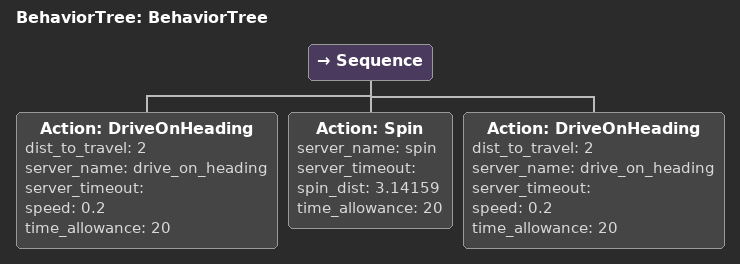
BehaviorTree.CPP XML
<?xml version="1.0"?>
<root main_tree_to_execute="BehaviorTree">
    <BehaviorTree ID="BehaviorTree">
        <Sequence>
            <Action ID="DriveOnHeading" dist_to_travel="2" server_name="drive_on_heading" server_timeout="" speed="0.2" time_allowance="20"/>
            <Action ID="Spin" server_name="spin" server_timeout="" spin_dist="3.14159" time_allowance="20"/>
            <Action ID="DriveOnHeading" dist_to_travel="2" server_name="drive_on_heading" server_timeout="" speed="0.2" time_allowance="20"/>
        </Sequence>
    </BehaviorTree>
</root>
